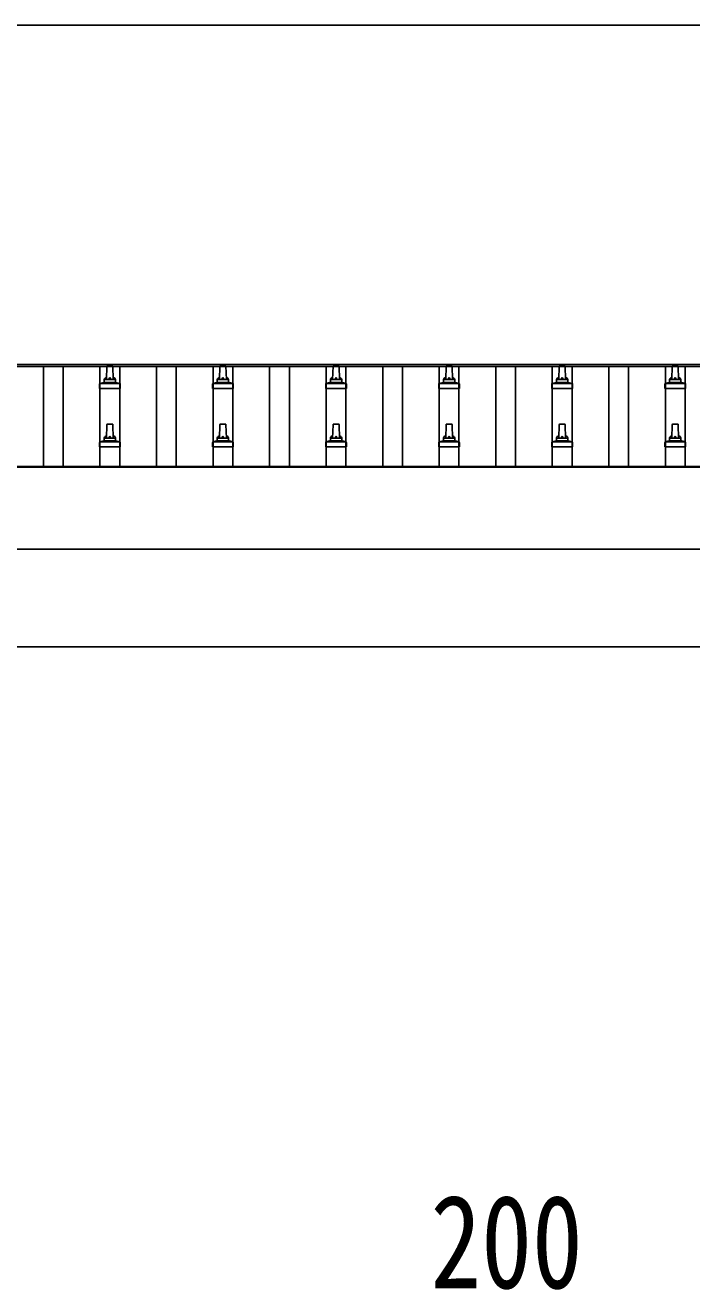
# Model space of a CAD drawing. Units: millimetres, scale not verified. Extents: x -21025 to 21025, y -14850 to 14850.
# Drawn here: x -11041 to -9862, y 1428 to 3664 of the extents above; entities that cross this region are included whole.
import ezdxf
from ezdxf.enums import TextEntityAlignment as Align

# ---------------------------------------------------------------- set-up
doc = ezdxf.new("R2010")
doc.units = ezdxf.units.MM
doc.header["$LTSCALE"] = 60
for name, color, linetype in [('0-5_YKK_13', 4, 'Continuous'), ('0-6_YKK_A1', 4, 'Continuous'), ('0-7_YKK_D', 6, 'Continuous')]:
    doc.layers.add(name, color=color, linetype=linetype)
doc.styles.add('ＭＳ ゴシック', font='')
doc.styles.get('ＭＳ ゴシック').set_extended_font_data('MS Gothic')

msp = doc.modelspace()

# ---------------------------------------------------------------- linework, layer by layer
at = {"layer": '0-5_YKK_13'}
for p, q in [((-10897.4, 3037.03), (-10896.67, 3060.56)), ((-10895.68, 3061.53), (-10887.13, 3061.53)), ((-10886.13, 3060.56), (-10885.4, 3037.03)), ((-10697.4, 3037.03), (-10696.67, 3060.56)), ((-10695.68, 3061.53), (-10687.13, 3061.53)), ((-10686.13, 3060.56), (-10685.4, 3037.03)), ((-10497.4, 3037.03), (-10496.67, 3060.56)), ((-10495.68, 3061.53), (-10487.13, 3061.53)), ((-10486.13, 3060.56), (-10485.4, 3037.03)), ((-10297.4, 3037.03), (-10296.67, 3060.56)), ((-10295.68, 3061.53), (-10287.13, 3061.53)), ((-10286.13, 3060.56), (-10285.4, 3037.03)), ((-10097.4, 3037.03), (-10096.67, 3060.56)), ((-10095.68, 3061.53), (-10087.13, 3061.53)), ((-10086.13, 3060.56), (-10085.4, 3037.03)), ((-9897.4, 3037.03), (-9896.67, 3060.56)), ((-9895.68, 3061.53), (-9887.13, 3061.53)), ((-9886.13, 3060.56), (-9885.4, 3037.03)), ((-10909.65, 3021.53), (-10909.65, 3029.25)), ((-10873.15, 3021.53), (-10909.65, 3021.53)), ((-10909.27, 3030.03), (-10873.53, 3030.03)), ((-10908.89, 3030.22), (-10902.17, 3031.85)), ((-10901.78, 3032.03), (-10881.02, 3032.03)), ((-10901.4, 3032.82), (-10901.4, 3037.03)), ((-10900.4, 3037.03), (-10882.4, 3037.03)), ((-10881.4, 3032.82), (-10881.4, 3037.03)), ((-10873.92, 3030.22), (-10880.64, 3031.85)), ((-10873.15, 3021.53), (-10873.15, 3029.25)), ((-10709.65, 3021.53), (-10709.65, 3029.25)), ((-10673.15, 3021.53), (-10709.65, 3021.53)), ((-10709.27, 3030.03), (-10673.53, 3030.03)), ((-10708.89, 3030.22), (-10702.17, 3031.85)), ((-10701.78, 3032.03), (-10681.02, 3032.03)), ((-10701.4, 3032.82), (-10701.4, 3037.03)), ((-10700.4, 3037.03), (-10682.4, 3037.03)), ((-10681.4, 3032.82), (-10681.4, 3037.03)), ((-10673.92, 3030.22), (-10680.64, 3031.85)), ((-10673.15, 3021.53), (-10673.15, 3029.25)), ((-10509.65, 3021.53), (-10509.65, 3029.25)), ((-10473.15, 3021.53), (-10509.65, 3021.53)), ((-10509.27, 3030.03), (-10473.53, 3030.03)), ((-10508.89, 3030.22), (-10502.17, 3031.85)), ((-10501.78, 3032.03), (-10481.02, 3032.03)), ((-10501.4, 3032.82), (-10501.4, 3037.03)), ((-10500.4, 3037.03), (-10482.4, 3037.03)), ((-10481.4, 3032.82), (-10481.4, 3037.03)), ((-10473.92, 3030.22), (-10480.64, 3031.85)), ((-10473.15, 3021.53), (-10473.15, 3029.25)), ((-10309.65, 3021.53), (-10309.65, 3029.25)), ((-10273.15, 3021.53), (-10309.65, 3021.53)), ((-10309.27, 3030.03), (-10273.53, 3030.03)), ((-10308.89, 3030.22), (-10302.17, 3031.85)), ((-10301.78, 3032.03), (-10281.02, 3032.03)), ((-10301.4, 3032.82), (-10301.4, 3037.03)), ((-10300.4, 3037.03), (-10282.4, 3037.03)), ((-10281.4, 3032.82), (-10281.4, 3037.03)), ((-10273.92, 3030.22), (-10280.64, 3031.85)), ((-10273.15, 3021.53), (-10273.15, 3029.25)), ((-10109.65, 3021.53), (-10109.65, 3029.25)), ((-10073.15, 3021.53), (-10109.65, 3021.53)), ((-10109.27, 3030.03), (-10073.53, 3030.03)), ((-10108.89, 3030.22), (-10102.17, 3031.85)), ((-10101.78, 3032.03), (-10081.02, 3032.03)), ((-10101.4, 3032.82), (-10101.4, 3037.03)), ((-10100.4, 3037.03), (-10082.4, 3037.03)), ((-10081.4, 3032.82), (-10081.4, 3037.03)), ((-10073.92, 3030.22), (-10080.64, 3031.85)), ((-10073.15, 3021.53), (-10073.15, 3029.25)), ((-9909.65, 3021.53), (-9909.65, 3029.25)), ((-9873.15, 3021.53), (-9909.65, 3021.53)), ((-9909.27, 3030.03), (-9873.53, 3030.03)), ((-9908.89, 3030.22), (-9902.17, 3031.85)), ((-9901.78, 3032.03), (-9881.02, 3032.03)), ((-9901.4, 3032.82), (-9901.4, 3037.03)), ((-9900.4, 3037.03), (-9882.4, 3037.03)), ((-9881.4, 3032.82), (-9881.4, 3037.03)), ((-9873.92, 3030.22), (-9880.64, 3031.85)), ((-9873.15, 3021.53), (-9873.15, 3029.25)), ((-10897.4, 2933.7), (-10896.67, 2957.22)), ((-10895.68, 2958.2), (-10887.13, 2958.2)), ((-10886.13, 2957.22), (-10885.4, 2933.7)), ((-10697.4, 2933.7), (-10696.67, 2957.22)), ((-10695.68, 2958.2), (-10687.13, 2958.2)), ((-10686.13, 2957.22), (-10685.4, 2933.7)), ((-10497.4, 2933.7), (-10496.67, 2957.22)), ((-10495.68, 2958.2), (-10487.13, 2958.2)), ((-10486.13, 2957.22), (-10485.4, 2933.7)), ((-10297.4, 2933.7), (-10296.67, 2957.22)), ((-10295.68, 2958.2), (-10287.13, 2958.2)), ((-10286.13, 2957.22), (-10285.4, 2933.7)), ((-10097.4, 2933.7), (-10096.67, 2957.22)), ((-10095.68, 2958.2), (-10087.13, 2958.2)), ((-10086.13, 2957.22), (-10085.4, 2933.7)), ((-9897.4, 2933.7), (-9896.67, 2957.22)), ((-9895.68, 2958.2), (-9887.13, 2958.2)), ((-9886.13, 2957.22), (-9885.4, 2933.7)), ((-10901.4, 2929.49), (-10901.4, 2933.7)), ((-10900.4, 2933.7), (-10882.4, 2933.7)), ((-10881.4, 2929.49), (-10881.4, 2933.7)), ((-10701.4, 2929.49), (-10701.4, 2933.7)), ((-10700.4, 2933.7), (-10682.4, 2933.7)), ((-10681.4, 2929.49), (-10681.4, 2933.7)), ((-10501.4, 2929.49), (-10501.4, 2933.7)), ((-10500.4, 2933.7), (-10482.4, 2933.7)), ((-10481.4, 2929.49), (-10481.4, 2933.7)), ((-10301.4, 2929.49), (-10301.4, 2933.7)), ((-10300.4, 2933.7), (-10282.4, 2933.7)), ((-10281.4, 2929.49), (-10281.4, 2933.7)), ((-10101.4, 2929.49), (-10101.4, 2933.7)), ((-10100.4, 2933.7), (-10082.4, 2933.7)), ((-10081.4, 2929.49), (-10081.4, 2933.7)), ((-9901.4, 2929.49), (-9901.4, 2933.7)), ((-9900.4, 2933.7), (-9882.4, 2933.7)), ((-9881.4, 2929.49), (-9881.4, 2933.7)), ((-10909.65, 2918.2), (-10909.65, 2925.91)), ((-10873.15, 2918.2), (-10909.65, 2918.2)), ((-10909.27, 2926.7), (-10873.53, 2926.7)), ((-10908.89, 2926.88), (-10902.17, 2928.51)), ((-10901.78, 2928.7), (-10881.02, 2928.7)), ((-10873.92, 2926.88), (-10880.64, 2928.51)), ((-10873.15, 2918.2), (-10873.15, 2925.91)), ((-10709.65, 2918.2), (-10709.65, 2925.91)), ((-10673.15, 2918.2), (-10709.65, 2918.2)), ((-10709.27, 2926.7), (-10673.53, 2926.7)), ((-10708.89, 2926.88), (-10702.17, 2928.51)), ((-10701.78, 2928.7), (-10681.02, 2928.7)), ((-10673.92, 2926.88), (-10680.64, 2928.51)), ((-10673.15, 2918.2), (-10673.15, 2925.91)), ((-10509.65, 2918.2), (-10509.65, 2925.91)), ((-10473.15, 2918.2), (-10509.65, 2918.2)), ((-10509.27, 2926.7), (-10473.53, 2926.7)), ((-10508.89, 2926.88), (-10502.17, 2928.51)), ((-10501.78, 2928.7), (-10481.02, 2928.7)), ((-10473.92, 2926.88), (-10480.64, 2928.51)), ((-10473.15, 2918.2), (-10473.15, 2925.91)), ((-10309.65, 2918.2), (-10309.65, 2925.91)), ((-10273.15, 2918.2), (-10309.65, 2918.2)), ((-10309.27, 2926.7), (-10273.53, 2926.7)), ((-10308.89, 2926.88), (-10302.17, 2928.51)), ((-10301.78, 2928.7), (-10281.02, 2928.7)), ((-10273.92, 2926.88), (-10280.64, 2928.51)), ((-10273.15, 2918.2), (-10273.15, 2925.91)), ((-10109.65, 2918.2), (-10109.65, 2925.91)), ((-10073.15, 2918.2), (-10109.65, 2918.2)), ((-10109.27, 2926.7), (-10073.53, 2926.7)), ((-10108.89, 2926.88), (-10102.17, 2928.51)), ((-10101.78, 2928.7), (-10081.02, 2928.7)), ((-10073.92, 2926.88), (-10080.64, 2928.51)), ((-10073.15, 2918.2), (-10073.15, 2925.91)), ((-9909.65, 2918.2), (-9909.65, 2925.91)), ((-9873.15, 2918.2), (-9909.65, 2918.2)), ((-9909.27, 2926.7), (-9873.53, 2926.7)), ((-9908.89, 2926.88), (-9902.17, 2928.51)), ((-9901.78, 2928.7), (-9881.02, 2928.7)), ((-9873.92, 2926.88), (-9880.64, 2928.51)), ((-9873.15, 2918.2), (-9873.15, 2925.91))]:
    msp.add_line(p, q, dxfattribs=at)
for centre, radius, start, end in [((-10895.68, 3060.53), 1, 90, 178.60509), ((-10887.13, 3060.53), 1, 1.39491, 90), ((-10695.68, 3060.53), 1, 90, 178.60509), ((-10687.13, 3060.53), 1, 1.39491, 90), ((-10495.68, 3060.53), 1, 90, 178.60509), ((-10487.13, 3060.53), 1, 1.39491, 90), ((-10295.68, 3060.53), 1, 90, 178.60509), ((-10287.13, 3060.53), 1, 1.39491, 90), ((-10095.68, 3060.53), 1, 90, 178.60509), ((-10087.13, 3060.53), 1, 1.39491, 90), ((-9895.68, 3060.53), 1, 90, 178.60509), ((-9887.13, 3060.53), 1, 1.39491, 90), ((-10908.65, 3029.25), 1, 103.62699, 180), ((-10902.4, 3032.82), 1, 283.62699, 0), ((-10897.32, 3036.4), 4.13, 90, 171.17633), ((-10900.4, 3036.03), 1, 90, 180), ((-10888.07, 3037.03), 4.83, 133.60282, 180), ((-10894.73, 3037.03), 4.83, 0, 46.39718), ((-10885.49, 3036.4), 4.13, 8.82367, 90), ((-10882.4, 3036.03), 1, 0, 90), ((-10880.4, 3032.82), 1, 180, 256.37301), ((-10874.15, 3029.25), 1, 0, 76.37301), ((-10708.65, 3029.25), 1, 103.62699, 180), ((-10702.4, 3032.82), 1, 283.62699, 0), ((-10697.32, 3036.4), 4.13, 90, 171.17633), ((-10700.4, 3036.03), 1, 90, 180), ((-10688.07, 3037.03), 4.83, 133.60282, 180), ((-10694.73, 3037.03), 4.83, 0, 46.39718), ((-10685.49, 3036.4), 4.13, 8.82367, 90), ((-10682.4, 3036.03), 1, 0, 90), ((-10680.4, 3032.82), 1, 180, 256.37301), ((-10674.15, 3029.25), 1, 0, 76.37301), ((-10508.65, 3029.25), 1, 103.62699, 180), ((-10502.4, 3032.82), 1, 283.62699, 0), ((-10497.32, 3036.4), 4.13, 90, 171.17633), ((-10500.4, 3036.03), 1, 90, 180), ((-10488.07, 3037.03), 4.83, 133.60282, 180), ((-10494.73, 3037.03), 4.83, 0, 46.39718), ((-10485.49, 3036.4), 4.13, 8.82367, 90), ((-10482.4, 3036.03), 1, 0, 90), ((-10480.4, 3032.82), 1, 180, 256.37301), ((-10474.15, 3029.25), 1, 0, 76.37301), ((-10308.65, 3029.25), 1, 103.62699, 180), ((-10302.4, 3032.82), 1, 283.62699, 0), ((-10297.32, 3036.4), 4.13, 90, 171.17633), ((-10300.4, 3036.03), 1, 90, 180), ((-10288.07, 3037.03), 4.83, 133.60282, 180), ((-10294.73, 3037.03), 4.83, 0, 46.39718), ((-10285.49, 3036.4), 4.13, 8.82367, 90), ((-10282.4, 3036.03), 1, 0, 90), ((-10280.4, 3032.82), 1, 180, 256.37301), ((-10274.15, 3029.25), 1, 0, 76.37301), ((-10108.65, 3029.25), 1, 103.62699, 180), ((-10102.4, 3032.82), 1, 283.62699, 0), ((-10097.32, 3036.4), 4.13, 90, 171.17633), ((-10100.4, 3036.03), 1, 90, 180), ((-10088.07, 3037.03), 4.83, 133.60282, 180), ((-10094.73, 3037.03), 4.83, 0, 46.39718), ((-10085.49, 3036.4), 4.13, 8.82367, 90), ((-10082.4, 3036.03), 1, 0, 90), ((-10080.4, 3032.82), 1, 180, 256.37301), ((-10074.15, 3029.25), 1, 0, 76.37301), ((-9908.65, 3029.25), 1, 103.62699, 180), ((-9902.4, 3032.82), 1, 283.62699, 0), ((-9897.32, 3036.4), 4.13, 90, 171.17633), ((-9900.4, 3036.03), 1, 90, 180), ((-9888.07, 3037.03), 4.83, 133.60282, 180), ((-9894.73, 3037.03), 4.83, 0, 46.39718), ((-9885.49, 3036.4), 4.13, 8.82367, 90), ((-9882.4, 3036.03), 1, 0, 90), ((-9880.4, 3032.82), 1, 180, 256.37301), ((-9874.15, 3029.25), 1, 0, 76.37301), ((-10895.68, 2957.2), 1, 90, 178.60509), ((-10887.13, 2957.2), 1, 1.39491, 90), ((-10695.68, 2957.2), 1, 90, 178.60509), ((-10687.13, 2957.2), 1, 1.39491, 90), ((-10495.68, 2957.2), 1, 90, 178.60509), ((-10487.13, 2957.2), 1, 1.39491, 90), ((-10295.68, 2957.2), 1, 90, 178.60509), ((-10287.13, 2957.2), 1, 1.39491, 90), ((-10095.68, 2957.2), 1, 90, 178.60509), ((-10087.13, 2957.2), 1, 1.39491, 90), ((-9895.68, 2957.2), 1, 90, 178.60509), ((-9887.13, 2957.2), 1, 1.39491, 90), ((-10902.4, 2929.49), 1, 283.62699, 0), ((-10897.32, 2933.07), 4.13, 90, 171.17633), ((-10900.4, 2932.7), 1, 90, 180), ((-10888.07, 2933.7), 4.83, 133.60282, 180), ((-10894.73, 2933.7), 4.83, 0, 46.39718), ((-10885.49, 2933.07), 4.13, 8.82367, 90), ((-10882.4, 2932.7), 1, 0, 90), ((-10880.4, 2929.49), 1, 180, 256.37301), ((-10702.4, 2929.49), 1, 283.62699, 0), ((-10697.32, 2933.07), 4.13, 90, 171.17633), ((-10700.4, 2932.7), 1, 90, 180), ((-10688.07, 2933.7), 4.83, 133.60282, 180), ((-10694.73, 2933.7), 4.83, 0, 46.39718), ((-10685.49, 2933.07), 4.13, 8.82367, 90), ((-10682.4, 2932.7), 1, 0, 90), ((-10680.4, 2929.49), 1, 180, 256.37301), ((-10502.4, 2929.49), 1, 283.62699, 0), ((-10497.32, 2933.07), 4.13, 90, 171.17633), ((-10500.4, 2932.7), 1, 90, 180), ((-10488.07, 2933.7), 4.83, 133.60282, 180), ((-10494.73, 2933.7), 4.83, 0, 46.39718), ((-10485.49, 2933.07), 4.13, 8.82367, 90), ((-10482.4, 2932.7), 1, 0, 90), ((-10480.4, 2929.49), 1, 180, 256.37301), ((-10302.4, 2929.49), 1, 283.62699, 0), ((-10297.32, 2933.07), 4.13, 90, 171.17633), ((-10300.4, 2932.7), 1, 90, 180), ((-10288.07, 2933.7), 4.83, 133.60282, 180), ((-10294.73, 2933.7), 4.83, 0, 46.39718), ((-10285.49, 2933.07), 4.13, 8.82367, 90), ((-10282.4, 2932.7), 1, 0, 90), ((-10280.4, 2929.49), 1, 180, 256.37301), ((-10102.4, 2929.49), 1, 283.62699, 0), ((-10097.32, 2933.07), 4.13, 90, 171.17633), ((-10100.4, 2932.7), 1, 90, 180), ((-10088.07, 2933.7), 4.83, 133.60282, 180), ((-10094.73, 2933.7), 4.83, 0, 46.39718), ((-10085.49, 2933.07), 4.13, 8.82367, 90), ((-10082.4, 2932.7), 1, 0, 90), ((-10080.4, 2929.49), 1, 180, 256.37301), ((-9902.4, 2929.49), 1, 283.62699, 0), ((-9897.32, 2933.07), 4.13, 90, 171.17633), ((-9900.4, 2932.7), 1, 90, 180), ((-9888.07, 2933.7), 4.83, 133.60282, 180), ((-9894.73, 2933.7), 4.83, 0, 46.39718), ((-9885.49, 2933.07), 4.13, 8.82367, 90), ((-9882.4, 2932.7), 1, 0, 90), ((-9880.4, 2929.49), 1, 180, 256.37301), ((-10908.65, 2925.91), 1, 103.62699, 180), ((-10874.15, 2925.91), 1, 0, 76.37301), ((-10708.65, 2925.91), 1, 103.62699, 180), ((-10674.15, 2925.91), 1, 0, 76.37301), ((-10508.65, 2925.91), 1, 103.62699, 180), ((-10474.15, 2925.91), 1, 0, 76.37301), ((-10308.65, 2925.91), 1, 103.62699, 180), ((-10274.15, 2925.91), 1, 0, 76.37301), ((-10108.65, 2925.91), 1, 103.62699, 180), ((-10074.15, 2925.91), 1, 0, 76.37301), ((-9908.65, 2925.91), 1, 103.62699, 180), ((-9874.15, 2925.91), 1, 0, 76.37301)]:
    msp.add_arc(centre, radius, start, end, dxfattribs=at)
at = {"layer": '0-6_YKK_A1'}
for p, q in [((-17514.4, 3063.55), (-9713.9, 3063.55)), ((-17514.4, 3059.96), (-9691.4, 3059.96)), ((-11008.9, 2883.51), (-11008.9, 3059.96)), ((-10973.9, 2883.51), (-10973.9, 3059.96)), ((-10908.9, 2883.51), (-10908.9, 3059.96)), ((-10873.9, 2883.51), (-10873.9, 3059.96)), ((-10808.9, 2883.51), (-10808.9, 3059.96)), ((-10773.9, 2883.51), (-10773.9, 3059.96)), ((-10708.9, 2883.51), (-10708.9, 3059.96)), ((-10673.9, 2883.51), (-10673.9, 3059.96)), ((-10608.9, 2883.51), (-10608.9, 3059.96)), ((-10573.9, 2883.51), (-10573.9, 3059.96)), ((-10508.9, 2883.51), (-10508.9, 3059.96)), ((-10473.9, 2883.51), (-10473.9, 3059.96)), ((-10408.9, 2883.51), (-10408.9, 3059.96)), ((-10373.9, 2883.51), (-10373.9, 3059.96)), ((-10308.9, 2883.51), (-10308.9, 3059.96)), ((-10273.9, 2883.51), (-10273.9, 3059.96)), ((-10208.9, 2883.51), (-10208.9, 3059.96)), ((-10173.9, 2883.51), (-10173.9, 3059.96)), ((-10108.9, 2883.51), (-10108.9, 3059.96)), ((-10073.9, 2883.51), (-10073.9, 3059.96)), ((-10008.9, 2883.51), (-10008.9, 3059.96)), ((-9973.9, 2883.51), (-9973.9, 3059.96)), ((-9908.9, 2883.51), (-9908.9, 3059.96)), ((-9873.9, 2883.51), (-9873.9, 3059.96)), ((-11481.4, 2883.51), (-7868.4, 2883.51)), ((-11481.4, 2881.95), (-7873.1, 2881.95)), ((-7873.1, 2737.08), (-11481.4, 2737.08)), ((-9706.4, 2564.44), (-11476.4, 2564.44))]:
    msp.add_line(p, q, dxfattribs=at)
at = {"layer": '0-7_YKK_D'}
msp.add_line((-17276.4, 3663.55), (-8106.4, 3663.55), dxfattribs=at)

# ---------------------------------------------------------------- texts
at = {"layer": '0-7_YKK_D', "style": 'ＭＳ ゴシック', "width": 0.8}
msp.add_text('200', height=165, dxfattribs=at).set_placement((-10324.4, 1380.82), align=Align.BOTTOM_LEFT)

doc.saveas('drawing.dxf')
